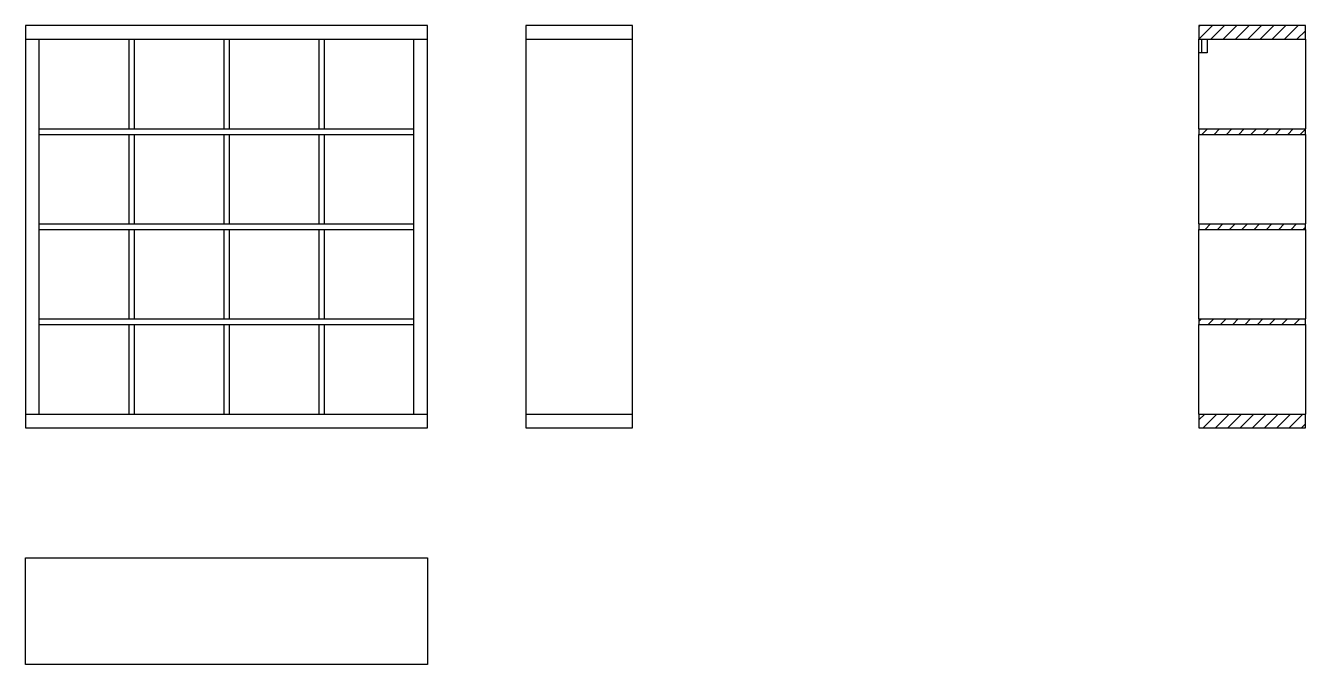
# Model space of a CAD drawing. Header units: millimetres. Extents: x 751 to 1821, y 987 to 1458.
# Drawn here: x 750.6 to 1218.8, y 987.2 to 1220.7 of the extents above; entities that cross this region are included whole.
import ezdxf

# ---------------------------------------------------------------- set-up
doc = ezdxf.new("R2010")
doc.units = ezdxf.units.MM
doc.layers.get('0').update_dxf_attribs({"color": 3})
for name, color, linetype in [('campiture', 4, 'Continuous'), ('giunzioni', 8, 'Continuous'), ('sezione', 220, 'Continuous')]:
    doc.layers.add(name, color=color, linetype=linetype)

msp = doc.modelspace()

# ---------------------------------------------------------------- hatches: boundary and pattern name
at = {"layer": 'campiture'}
h = msp.add_hatch(dxfattribs=at)
h.set_pattern_fill('ANSI31', color=256)
h.paths.add_polyline_path([(1218.83, 1220.71), (1179.83, 1220.71), (1179.83, 1215.71), (1180.83, 1215.71), (1182.83, 1215.71), (1218.83, 1215.71)])
h.paths.add_polyline_path([(1218.83, 1182.96), (1179.83, 1182.96), (1179.83, 1180.96), (1218.83, 1180.96)])
h.paths.add_polyline_path([(1218.83, 1148.21), (1179.83, 1148.21), (1179.83, 1146.21), (1218.83, 1146.21)])
h.paths.add_polyline_path([(1218.83, 1113.46), (1179.83, 1113.46), (1179.83, 1111.46), (1218.83, 1111.46)])
h.paths.add_polyline_path([(1218.83, 1078.71), (1179.83, 1078.71), (1179.83, 1073.71), (1218.83, 1073.71)])

# ---------------------------------------------------------------- linework, layer by layer
for p, q in [((897.62, 1220.71), (750.62, 1220.71)), ((750.62, 1220.71), (750.62, 1073.71)), ((897.62, 1073.71), (897.62, 1220.71)), ((933.67, 1220.71), (933.67, 1073.71)), ((972.67, 1220.71), (933.67, 1220.71)), ((972.67, 1073.71), (972.67, 1220.71)), ((750.62, 1215.71), (897.62, 1215.71)), ((755.62, 1078.71), (755.62, 1215.71)), ((755.62, 1215.71), (788.37, 1215.71)), ((788.37, 1215.71), (788.37, 1182.96)), ((788.37, 1215.71), (790.37, 1215.71)), ((790.37, 1215.71), (823.12, 1215.71)), ((790.37, 1215.71), (790.37, 1182.96)), ((823.12, 1215.71), (825.12, 1215.71)), ((823.12, 1215.71), (823.12, 1182.96)), ((825.12, 1215.71), (857.87, 1215.71)), ((825.12, 1215.71), (825.12, 1182.96)), ((857.87, 1215.71), (859.87, 1215.71)), ((857.87, 1215.71), (857.87, 1182.96)), ((859.87, 1215.71), (859.87, 1182.96)), ((892.62, 1078.71), (892.62, 1215.71)), ((933.67, 1215.71), (972.67, 1215.71)), ((1179.83, 1182.96), (1179.83, 1215.71)), ((1218.83, 1215.71), (1218.83, 1182.96)), ((755.62, 1182.96), (892.62, 1182.96)), ((755.62, 1180.96), (892.62, 1180.96)), ((788.37, 1180.96), (788.37, 1148.21)), ((790.37, 1180.96), (790.37, 1148.21)), ((823.12, 1180.96), (823.12, 1148.21)), ((825.12, 1180.96), (825.12, 1148.21)), ((857.87, 1180.96), (857.87, 1148.21)), ((859.87, 1180.96), (859.87, 1148.21)), ((1179.83, 1148.21), (1179.83, 1180.96)), ((1218.83, 1180.96), (1218.83, 1148.21)), ((755.62, 1148.21), (892.62, 1148.21)), ((755.62, 1146.21), (892.62, 1146.21)), ((788.37, 1146.21), (788.37, 1113.46)), ((790.37, 1146.21), (790.37, 1113.46)), ((823.12, 1146.21), (823.12, 1113.46)), ((825.12, 1146.21), (825.12, 1113.46)), ((857.87, 1146.21), (857.87, 1113.46)), ((859.87, 1146.21), (859.87, 1113.46)), ((1179.83, 1113.46), (1179.83, 1146.21)), ((1218.83, 1146.21), (1218.83, 1113.46)), ((755.62, 1113.46), (892.62, 1113.46)), ((755.62, 1111.46), (892.62, 1111.46)), ((788.37, 1111.46), (788.37, 1078.71)), ((790.37, 1111.46), (790.37, 1078.71)), ((823.12, 1111.46), (823.12, 1078.71)), ((825.12, 1111.46), (825.12, 1078.71)), ((857.87, 1111.46), (857.87, 1078.71)), ((859.87, 1111.46), (859.87, 1078.71)), ((1179.83, 1078.71), (1179.83, 1111.46)), ((1218.83, 1111.46), (1218.83, 1078.71)), ((750.62, 1078.71), (897.62, 1078.71)), ((933.67, 1078.71), (972.67, 1078.71)), ((750.62, 1073.71), (897.62, 1073.71)), ((933.67, 1073.71), (972.67, 1073.71)), ((750.62, 1026.17), (897.62, 1026.17)), ((750.62, 987.17), (750.62, 1026.17)), ((897.62, 1026.17), (897.62, 987.17)), ((897.62, 987.17), (750.62, 987.17))]:
    msp.add_line(p, q)
at = {"layer": 'giunzioni'}
for p, q in [((1180.83, 1215.71), (1180.83, 1210.71)), ((1182.83, 1215.71), (1182.83, 1210.71)), ((1182.83, 1210.71), (1179.83, 1210.71))]:
    msp.add_line(p, q, dxfattribs=at)
at = {"layer": 'sezione'}
for p, q in [((1179.83, 1220.71), (1179.83, 1215.71)), ((1218.83, 1220.71), (1179.83, 1220.71)), ((1218.83, 1215.71), (1218.83, 1220.71)), ((1179.83, 1215.71), (1218.83, 1215.71)), ((1179.83, 1215.71), (1182.83, 1215.71)), ((1179.83, 1215.71), (1180.83, 1215.71)), ((1179.83, 1182.96), (1218.83, 1182.96)), ((1179.83, 1182.96), (1179.83, 1180.96)), ((1179.83, 1180.96), (1218.83, 1180.96)), ((1218.83, 1180.96), (1218.83, 1182.96)), ((1179.83, 1148.21), (1218.83, 1148.21)), ((1179.83, 1148.21), (1179.83, 1146.21)), ((1218.83, 1146.21), (1218.83, 1148.21)), ((1179.83, 1146.21), (1218.83, 1146.21)), ((1179.83, 1113.46), (1218.83, 1113.46)), ((1179.83, 1113.46), (1179.83, 1111.46)), ((1179.83, 1111.46), (1218.83, 1111.46)), ((1218.83, 1111.46), (1218.83, 1113.46)), ((1179.83, 1078.71), (1218.83, 1078.71)), ((1179.83, 1078.71), (1179.83, 1073.71)), ((1218.83, 1073.71), (1218.83, 1078.71)), ((1179.83, 1073.71), (1218.83, 1073.71))]:
    msp.add_line(p, q, dxfattribs=at)

doc.saveas('drawing.dxf')
